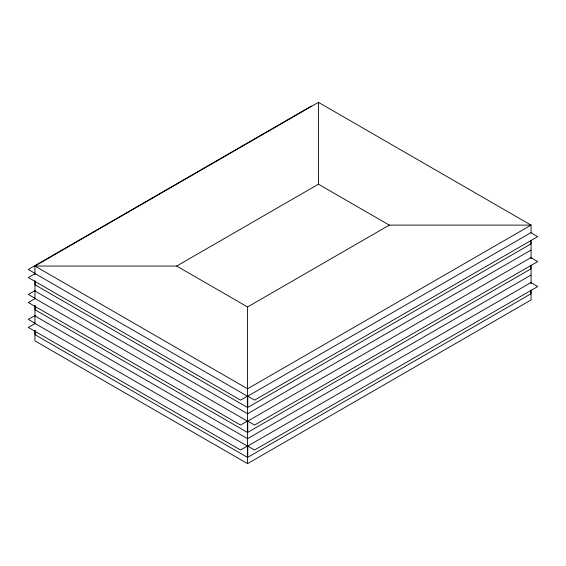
<?xml version="1.0" encoding="UTF-8"?>
<svg xmlns="http://www.w3.org/2000/svg" width="566" height="566" viewBox="0 0 566 566"><rect width="100%" height="100%" fill="white"/><g stroke="black" fill="none" stroke-linecap="round" stroke-linejoin="round"><path stroke-width="0.85" d="M311.449 106.019L28.3 269.487L35.113 273.428M531.064 232.867L531.064 225.119L318.439 102.361L34.936 266.041L34.936 274.644M35.191 290.457L28.3 294.433L35.113 298.367M35.191 315.404L28.3 319.38L35.113 323.313M176.691 266.041L318.439 184.205L389.316 225.119L531.064 225.119L247.561 388.8L34.936 266.041L176.691 266.041L247.561 306.963L389.316 225.119M247.384 396.179L240.564 400.112L28.3 277.559L35.113 273.626L247.384 396.179L247.384 407.421L35.113 284.875L35.113 281.203M247.745 396.186L530.887 232.711L537.7 236.645L254.559 400.12L247.745 396.186L247.745 407.421L530.887 243.953L530.887 240.281M531.064 250.066L247.561 413.746L34.936 290.988M247.384 421.125L240.564 425.059L28.3 302.506L35.113 298.572L247.384 421.125L247.384 432.367L35.113 309.814L35.113 305.491M247.745 421.125L530.887 257.657L537.7 261.591L254.559 425.059L247.745 421.125L247.745 432.367L530.887 268.9L530.887 265.228M531.064 275.012L247.561 438.692L34.936 315.934M247.384 446.072L240.564 450.005L28.3 327.452L35.113 323.519L247.384 446.072L247.384 457.314L35.113 334.761L35.113 330.438M247.745 446.072L530.887 282.604L537.7 286.538L254.559 450.005L247.745 446.072L247.745 457.314L530.887 293.839L530.887 290.174M34.936 330.558L34.936 340.881L247.561 463.639L531.064 299.959L531.064 290.492M531.064 240.607L531.064 258.669M531.064 265.553L531.064 283.616M318.439 102.361L318.439 184.205M247.561 306.963L247.561 463.639M34.936 280.665L34.936 298.728M34.936 305.612L34.936 323.674"/></g></svg>
